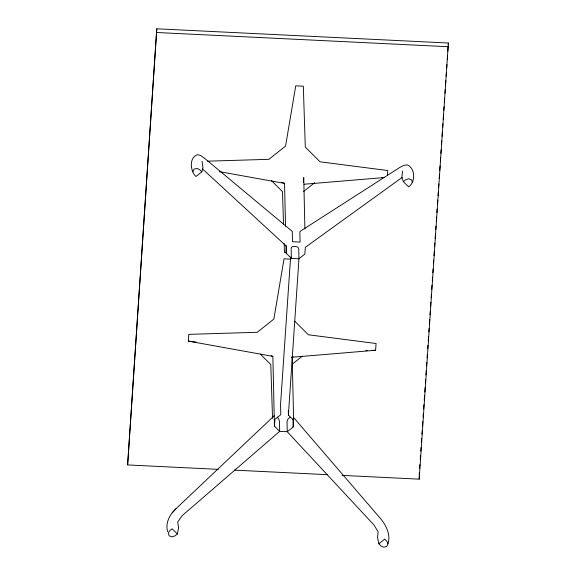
<?xml version="1.0" encoding="UTF-8"?>
<svg xmlns="http://www.w3.org/2000/svg" width="576" height="576" viewBox="0 0 576 576"><rect width="100%" height="100%" fill="white"/><g stroke="black" fill="none" stroke-linecap="round" stroke-linejoin="round"><path stroke-width="0.86" d="M290.614 256.99L280.562 404.374L280.793 414.684L274.889 419.364L274.435 426.125L279.67 431.352L287.258 431.719L293.162 427.039L293.623 420.278L292.183 356.782M342.058 475.387L419.213 479.153L448.373 43.027L156.787 28.8L127.627 464.926L218.239 469.354M127.627 464.926L156.787 28.8M274.435 426.125L272.851 356.364L188.316 341.122L188.77 334.368L257.22 332.287L273.859 319.09L284.033 258.797L290.779 259.128M402.178 177.408L305.323 247.313L304.862 254.066L298.958 258.754L291.37 258.379L286.135 253.152L286.589 246.398L202.385 168.826M303.394 182.621L303.739 177.552L304.906 229.01M293.623 420.278L288.389 415.051L298.958 258.754L298.728 248.436L297.684 246.996L294.89 246.398L292.111 246.73L291.132 248.069L291.37 258.379M293.22 356.76L291.586 357.278L375.617 350.266L376.07 343.505L308.354 334.778L294.833 321.278M387.432 175.608L387.77 170.539L320.047 161.813L305.302 147.082L303.322 86.198L295.733 85.831L285.559 146.117L268.92 159.314L207.583 161.186M419.314 472.752L419.213 479.153M419.616 468.266L419.854 464.681M420.221 459.295L420.466 455.71M420.768 451.224L421.013 447.638M421.373 442.253L421.618 438.667M421.92 434.182L422.165 430.589M422.467 426.103L422.77 421.618M423.072 417.132L423.317 413.546M423.619 409.061L423.922 404.575M424.224 400.09L424.526 395.604M424.771 392.011L425.074 387.526M425.376 383.04L425.621 379.454M425.923 374.969L426.226 370.483M426.528 365.998L426.773 362.405M427.075 357.919L427.32 354.334M427.687 348.948L427.925 345.362M428.227 340.877L428.53 336.391M428.839 331.906L429.077 328.313M429.379 323.827L429.689 319.342M429.991 314.856L430.229 311.27M430.538 306.785L430.841 302.299M431.143 297.814L431.388 294.228M431.69 289.742L431.993 285.257M432.295 280.771L432.54 277.178M432.842 272.693L433.08 269.107M433.447 263.722L433.692 260.136M433.994 255.65L434.297 251.165M434.599 246.679L434.844 243.086M435.146 238.601L435.449 234.115M435.751 229.63L435.996 226.044M436.298 221.558L436.601 217.073M436.903 212.587L437.148 208.994M437.45 204.509L437.753 200.023M438.055 195.538L438.3 191.952M438.602 187.466L438.847 183.874M439.214 178.495L439.452 174.902M439.754 170.417L440.064 165.931M440.366 161.446L440.604 157.86M440.914 153.374L441.151 149.789M441.518 144.403L441.763 140.818M442.066 136.332L442.368 131.839M442.67 127.354L442.915 123.768M443.218 119.282L443.52 114.797M443.822 110.311L444.067 106.726M444.37 102.24L444.614 98.647M444.974 93.269L445.219 89.676M445.522 85.19L445.824 80.705M446.126 76.219L446.371 72.634M446.674 68.148L446.918 64.555M447.278 59.177L447.523 55.584M447.826 51.098L448.128 46.613M448.25 44.82L448.373 43.027M402.538 171.058L401.882 177.494L403.344 181.649L408.571 186.876C415.663 182.275 415.462 168.134 407.21 164.873L403.942 165.341L399.888 167.378L300.535 231.091L299.851 231.775L300.089 242.086L292.493 241.718L292.262 231.401L203.983 157.817L200.441 155.419L197.633 154.649C188.813 157.327 190.195 171.31 195.962 176.501L201.866 171.821L202.932 167.789L202.068 161.28M177.372 533.974L172.138 528.746L169.726 530.662L168.293 533.074L169.121 535.824L172.094 536.875L174.953 535.889L177.372 533.974L178.596 527.688L177.667 522.079L182.167 515.678L279.67 431.352L279.432 421.034L278.69 418.932L277.258 417.161M289.937 417.211L287.798 419.378L287.028 421.409L287.258 431.719L374.026 525.038L378.137 531.857L377.539 537.401L378.85 543.802L380.988 545.94L383.695 547.2L386.798 546.444C391.867 537.185 386.834 526.01 380.57 518.63L293.515 417.406M192.722 171.821L193.918 169.171L197.014 168.415L199.721 169.682L201.866 171.821M274.226 415.75L176.198 508.514C169.87 514.188 165.031 523.087 167.659 531.677M172.202 512.863L176.198 508.514M303.61 191.477L314.705 182.678M403.344 181.649L405.756 179.734L408.614 178.74L411.595 179.791L412.423 182.542M292.608 363.895L302.314 356.198M378.85 543.802L384.754 539.114L386.892 541.253L387.994 543.794M304.171 184.234L384.631 177.516M381.982 177.458L383.76 177.401M365.839 350.561L367.618 350.503M372.06 350.374L375.617 350.266M156.874 32.508L448.459 46.735M286.15 252.576L284.458 252.497L284.17 243.54M234.389 470.138L327.701 474.689M188.316 341.122L196.33 342.158M219.384 171.648L284.551 183.391L285.523 226.325M281.347 182.153L284.551 183.391M271.253 355.745L272.851 356.364M271.418 180.569L282.478 191.614L283.558 224.741M260.338 354.146L270.785 364.579L272.527 418.298M292.99 419.299L293.162 427.039M285.948 245.102L286.135 253.152M288.288 410.76L288.389 415.051"/></g></svg>
